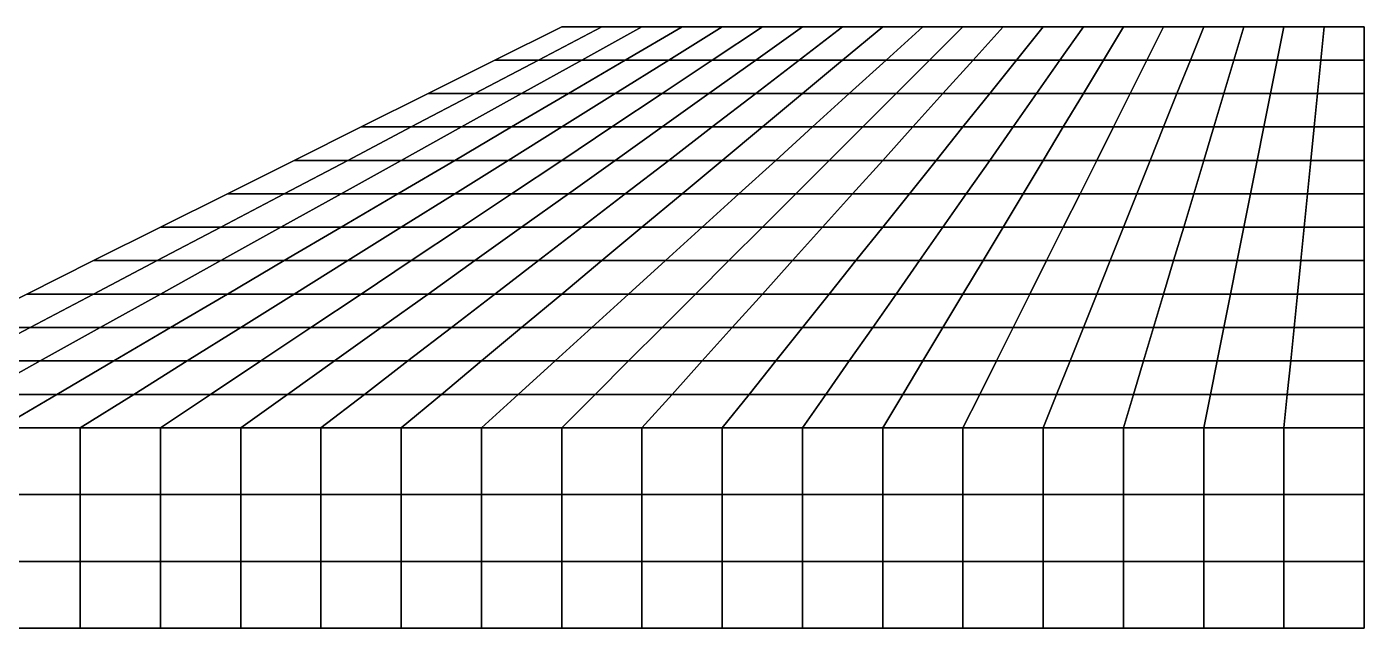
# Model space of a CAD drawing. Header units: metres. Extents: x 0 to 50, y 0 to 15.
# Drawn here: x 16.67 to 50, y 0 to 15 of the extents above; entities that cross this region are included whole.
import ezdxf

# ---------------------------------------------------------------- set-up
doc = ezdxf.new("R2010")
doc.units = ezdxf.units.M

msp = doc.modelspace()

# ---------------------------------------------------------------- linework, layer by layer
at = {"layer": '150', "color": 150}
for points in [[(30, 15), (28.333, 14.167), (29.417, 14.167), (31, 15)], [(31, 15), (29.417, 14.167), (30.5, 14.167), (32, 15)], [(32, 15), (30.5, 14.167), (31.583, 14.167), (33, 15)], [(33, 15), (31.583, 14.167), (32.667, 14.167), (34, 15)], [(34, 15), (32.667, 14.167), (33.75, 14.167), (35, 15)], [(35, 15), (33.75, 14.167), (34.833, 14.167), (36, 15)], [(36, 15), (34.833, 14.167), (35.917, 14.167), (37, 15)], [(37, 15), (35.917, 14.167), (37, 14.167), (38, 15)], [(38, 15), (37, 14.167), (38.083, 14.167), (39, 15)], [(39, 15), (38.083, 14.167), (39.167, 14.167), (40, 15)], [(40, 15), (39.167, 14.167), (40.25, 14.167), (41, 15)], [(41, 15), (40.25, 14.167), (41.333, 14.167), (42, 15)], [(42, 15), (41.333, 14.167), (42.417, 14.167), (43, 15)], [(43, 15), (42.417, 14.167), (43.5, 14.167), (44, 15)], [(44, 15), (43.5, 14.167), (44.583, 14.167), (45, 15)], [(45, 15), (44.583, 14.167), (45.667, 14.167), (46, 15)], [(46, 15), (45.667, 14.167), (46.75, 14.167), (47, 15)], [(47, 15), (46.75, 14.167), (47.833, 14.167), (48, 15)], [(48, 15), (47.833, 14.167), (48.917, 14.167), (49, 15)], [(49, 15), (48.917, 14.167), (50, 14.167), (50, 15)], [(28.333, 14.167), (26.667, 13.333), (27.833, 13.333), (29.417, 14.167)], [(29.417, 14.167), (27.833, 13.333), (29, 13.333), (30.5, 14.167)], [(30.5, 14.167), (29, 13.333), (30.167, 13.333), (31.583, 14.167)], [(31.583, 14.167), (30.167, 13.333), (31.333, 13.333), (32.667, 14.167)], [(32.667, 14.167), (31.333, 13.333), (32.5, 13.333), (33.75, 14.167)], [(33.75, 14.167), (32.5, 13.333), (33.667, 13.333), (34.833, 14.167)], [(34.833, 14.167), (33.667, 13.333), (34.833, 13.333), (35.917, 14.167)], [(35.917, 14.167), (34.833, 13.333), (36, 13.333), (37, 14.167)], [(37, 14.167), (36, 13.333), (37.167, 13.333), (38.083, 14.167)], [(38.083, 14.167), (37.167, 13.333), (38.333, 13.333), (39.167, 14.167)], [(39.167, 14.167), (38.333, 13.333), (39.5, 13.333), (40.25, 14.167)], [(40.25, 14.167), (39.5, 13.333), (40.667, 13.333), (41.333, 14.167)], [(41.333, 14.167), (40.667, 13.333), (41.833, 13.333), (42.417, 14.167)], [(42.417, 14.167), (41.833, 13.333), (43, 13.333), (43.5, 14.167)], [(43.5, 14.167), (43, 13.333), (44.167, 13.333), (44.583, 14.167)], [(44.583, 14.167), (44.167, 13.333), (45.333, 13.333), (45.667, 14.167)], [(45.667, 14.167), (45.333, 13.333), (46.5, 13.333), (46.75, 14.167)], [(46.75, 14.167), (46.5, 13.333), (47.667, 13.333), (47.833, 14.167)], [(47.833, 14.167), (47.667, 13.333), (48.833, 13.333), (48.917, 14.167)], [(48.917, 14.167), (48.833, 13.333), (50, 13.333), (50, 14.167)], [(26.667, 13.333), (25, 12.5), (26.25, 12.5), (27.833, 13.333)], [(27.833, 13.333), (26.25, 12.5), (27.5, 12.5), (29, 13.333)], [(29, 13.333), (27.5, 12.5), (28.75, 12.5), (30.167, 13.333)], [(30.167, 13.333), (28.75, 12.5), (30, 12.5), (31.333, 13.333)], [(31.333, 13.333), (30, 12.5), (31.25, 12.5), (32.5, 13.333)], [(32.5, 13.333), (31.25, 12.5), (32.5, 12.5), (33.667, 13.333)], [(33.667, 13.333), (32.5, 12.5), (33.75, 12.5), (34.833, 13.333)], [(34.833, 13.333), (33.75, 12.5), (35, 12.5), (36, 13.333)], [(36, 13.333), (35, 12.5), (36.25, 12.5), (37.167, 13.333)], [(37.167, 13.333), (36.25, 12.5), (37.5, 12.5), (38.333, 13.333)], [(38.333, 13.333), (37.5, 12.5), (38.75, 12.5), (39.5, 13.333)], [(39.5, 13.333), (38.75, 12.5), (40, 12.5), (40.667, 13.333)], [(40.667, 13.333), (40, 12.5), (41.25, 12.5), (41.833, 13.333)], [(41.833, 13.333), (41.25, 12.5), (42.5, 12.5), (43, 13.333)], [(43, 13.333), (42.5, 12.5), (43.75, 12.5), (44.167, 13.333)], [(44.167, 13.333), (43.75, 12.5), (45, 12.5), (45.333, 13.333)], [(45.333, 13.333), (45, 12.5), (46.25, 12.5), (46.5, 13.333)], [(46.5, 13.333), (46.25, 12.5), (47.5, 12.5), (47.667, 13.333)], [(47.667, 13.333), (47.5, 12.5), (48.75, 12.5), (48.833, 13.333)], [(48.833, 13.333), (48.75, 12.5), (50, 12.5), (50, 13.333)], [(25, 12.5), (23.333, 11.667), (24.667, 11.667), (26.25, 12.5)], [(26.25, 12.5), (24.667, 11.667), (26, 11.667), (27.5, 12.5)], [(27.5, 12.5), (26, 11.667), (27.333, 11.667), (28.75, 12.5)], [(28.75, 12.5), (27.333, 11.667), (28.667, 11.667), (30, 12.5)], [(30, 12.5), (28.667, 11.667), (30, 11.667), (31.25, 12.5)], [(31.25, 12.5), (30, 11.667), (31.333, 11.667), (32.5, 12.5)], [(32.5, 12.5), (31.333, 11.667), (32.667, 11.667), (33.75, 12.5)], [(33.75, 12.5), (32.667, 11.667), (34, 11.667), (35, 12.5)], [(35, 12.5), (34, 11.667), (35.333, 11.667), (36.25, 12.5)], [(36.25, 12.5), (35.333, 11.667), (36.667, 11.667), (37.5, 12.5)], [(37.5, 12.5), (36.667, 11.667), (38, 11.667), (38.75, 12.5)], [(38.75, 12.5), (38, 11.667), (39.333, 11.667), (40, 12.5)], [(40, 12.5), (39.333, 11.667), (40.667, 11.667), (41.25, 12.5)], [(41.25, 12.5), (40.667, 11.667), (42, 11.667), (42.5, 12.5)], [(42.5, 12.5), (42, 11.667), (43.333, 11.667), (43.75, 12.5)], [(43.75, 12.5), (43.333, 11.667), (44.667, 11.667), (45, 12.5)], [(45, 12.5), (44.667, 11.667), (46, 11.667), (46.25, 12.5)], [(46.25, 12.5), (46, 11.667), (47.333, 11.667), (47.5, 12.5)], [(47.5, 12.5), (47.333, 11.667), (48.667, 11.667), (48.75, 12.5)], [(48.75, 12.5), (48.667, 11.667), (50, 11.667), (50, 12.5)], [(23.333, 11.667), (21.667, 10.833), (23.083, 10.833), (24.667, 11.667)], [(24.667, 11.667), (23.083, 10.833), (24.5, 10.833), (26, 11.667)], [(26, 11.667), (24.5, 10.833), (25.917, 10.833), (27.333, 11.667)], [(27.333, 11.667), (25.917, 10.833), (27.333, 10.833), (28.667, 11.667)], [(28.667, 11.667), (27.333, 10.833), (28.75, 10.833), (30, 11.667)], [(30, 11.667), (28.75, 10.833), (30.167, 10.833), (31.333, 11.667)], [(31.333, 11.667), (30.167, 10.833), (31.583, 10.833), (32.667, 11.667)], [(32.667, 11.667), (31.583, 10.833), (33, 10.833), (34, 11.667)], [(34, 11.667), (33, 10.833), (34.417, 10.833), (35.333, 11.667)], [(35.333, 11.667), (34.417, 10.833), (35.833, 10.833), (36.667, 11.667)], [(36.667, 11.667), (35.833, 10.833), (37.25, 10.833), (38, 11.667)], [(38, 11.667), (37.25, 10.833), (38.667, 10.833), (39.333, 11.667)], [(39.333, 11.667), (38.667, 10.833), (40.083, 10.833), (40.667, 11.667)], [(40.667, 11.667), (40.083, 10.833), (41.5, 10.833), (42, 11.667)], [(42, 11.667), (41.5, 10.833), (42.917, 10.833), (43.333, 11.667)], [(43.333, 11.667), (42.917, 10.833), (44.333, 10.833), (44.667, 11.667)], [(44.667, 11.667), (44.333, 10.833), (45.75, 10.833), (46, 11.667)], [(46, 11.667), (45.75, 10.833), (47.167, 10.833), (47.333, 11.667)], [(47.333, 11.667), (47.167, 10.833), (48.583, 10.833), (48.667, 11.667)], [(48.667, 11.667), (48.583, 10.833), (50, 10.833), (50, 11.667)], [(21.667, 10.833), (20, 10), (21.5, 10), (23.083, 10.833)], [(23.083, 10.833), (21.5, 10), (23, 10), (24.5, 10.833)], [(24.5, 10.833), (23, 10), (24.5, 10), (25.917, 10.833)], [(25.917, 10.833), (24.5, 10), (26, 10), (27.333, 10.833)], [(27.333, 10.833), (26, 10), (27.5, 10), (28.75, 10.833)], [(28.75, 10.833), (27.5, 10), (29, 10), (30.167, 10.833)], [(30.167, 10.833), (29, 10), (30.5, 10), (31.583, 10.833)], [(31.583, 10.833), (30.5, 10), (32, 10), (33, 10.833)], [(33, 10.833), (32, 10), (33.5, 10), (34.417, 10.833)], [(34.417, 10.833), (33.5, 10), (35, 10), (35.833, 10.833)], [(35.833, 10.833), (35, 10), (36.5, 10), (37.25, 10.833)], [(37.25, 10.833), (36.5, 10), (38, 10), (38.667, 10.833)], [(38.667, 10.833), (38, 10), (39.5, 10), (40.083, 10.833)], [(40.083, 10.833), (39.5, 10), (41, 10), (41.5, 10.833)], [(41.5, 10.833), (41, 10), (42.5, 10), (42.917, 10.833)], [(42.917, 10.833), (42.5, 10), (44, 10), (44.333, 10.833)], [(44.333, 10.833), (44, 10), (45.5, 10), (45.75, 10.833)], [(45.75, 10.833), (45.5, 10), (47, 10), (47.167, 10.833)], [(47.167, 10.833), (47, 10), (48.5, 10), (48.583, 10.833)], [(48.583, 10.833), (48.5, 10), (50, 10), (50, 10.833)], [(20, 10), (18.333, 9.1667), (19.917, 9.1667), (21.5, 10)], [(21.5, 10), (19.917, 9.1667), (21.5, 9.1667), (23, 10)], [(23, 10), (21.5, 9.1667), (23.083, 9.1667), (24.5, 10)], [(24.5, 10), (23.083, 9.1667), (24.667, 9.1667), (26, 10)], [(26, 10), (24.667, 9.1667), (26.25, 9.1667), (27.5, 10)], [(27.5, 10), (26.25, 9.1667), (27.833, 9.1667), (29, 10)], [(29, 10), (27.833, 9.1667), (29.417, 9.1667), (30.5, 10)], [(30.5, 10), (29.417, 9.1667), (31, 9.1667), (32, 10)], [(32, 10), (31, 9.1667), (32.583, 9.1667), (33.5, 10)], [(33.5, 10), (32.583, 9.1667), (34.167, 9.1667), (35, 10)], [(35, 10), (34.167, 9.1667), (35.75, 9.1667), (36.5, 10)], [(36.5, 10), (35.75, 9.1667), (37.333, 9.1667), (38, 10)], [(38, 10), (37.333, 9.1667), (38.917, 9.1667), (39.5, 10)], [(39.5, 10), (38.917, 9.1667), (40.5, 9.1667), (41, 10)], [(41, 10), (40.5, 9.1667), (42.083, 9.1667), (42.5, 10)], [(42.5, 10), (42.083, 9.1667), (43.667, 9.1667), (44, 10)], [(44, 10), (43.667, 9.1667), (45.25, 9.1667), (45.5, 10)], [(45.5, 10), (45.25, 9.1667), (46.833, 9.1667), (47, 10)], [(47, 10), (46.833, 9.1667), (48.417, 9.1667), (48.5, 10)], [(48.5, 10), (48.417, 9.1667), (50, 9.1667), (50, 10)], [(18.333, 9.1667), (16.667, 8.3333), (18.333, 8.3333), (19.917, 9.1667)], [(19.917, 9.1667), (18.333, 8.3333), (20, 8.3333), (21.5, 9.1667)], [(21.5, 9.1667), (20, 8.3333), (21.667, 8.3333), (23.083, 9.1667)], [(23.083, 9.1667), (21.667, 8.3333), (23.333, 8.3333), (24.667, 9.1667)], [(24.667, 9.1667), (23.333, 8.3333), (25, 8.3333), (26.25, 9.1667)], [(26.25, 9.1667), (25, 8.3333), (26.667, 8.3333), (27.833, 9.1667)], [(27.833, 9.1667), (26.667, 8.3333), (28.333, 8.3333), (29.417, 9.1667)], [(29.417, 9.1667), (28.333, 8.3333), (30, 8.3333), (31, 9.1667)], [(31, 9.1667), (30, 8.3333), (31.667, 8.3333), (32.583, 9.1667)], [(32.583, 9.1667), (31.667, 8.3333), (33.333, 8.3333), (34.167, 9.1667)], [(34.167, 9.1667), (33.333, 8.3333), (35, 8.3333), (35.75, 9.1667)], [(35.75, 9.1667), (35, 8.3333), (36.667, 8.3333), (37.333, 9.1667)], [(37.333, 9.1667), (36.667, 8.3333), (38.333, 8.3333), (38.917, 9.1667)], [(38.917, 9.1667), (38.333, 8.3333), (40, 8.3333), (40.5, 9.1667)], [(40.5, 9.1667), (40, 8.3333), (41.667, 8.3333), (42.083, 9.1667)], [(42.083, 9.1667), (41.667, 8.3333), (43.333, 8.3333), (43.667, 9.1667)], [(43.667, 9.1667), (43.333, 8.3333), (45, 8.3333), (45.25, 9.1667)], [(45.25, 9.1667), (45, 8.3333), (46.667, 8.3333), (46.833, 9.1667)], [(46.833, 9.1667), (46.667, 8.3333), (48.333, 8.3333), (48.417, 9.1667)], [(48.417, 9.1667), (48.333, 8.3333), (50, 8.3333), (50, 9.1667)], [(16.667, 8.3333), (15, 7.5), (16.75, 7.5), (18.333, 8.3333)], [(18.333, 8.3333), (16.75, 7.5), (18.5, 7.5), (20, 8.3333)], [(20, 8.3333), (18.5, 7.5), (20.25, 7.5), (21.667, 8.3333)], [(21.667, 8.3333), (20.25, 7.5), (22, 7.5), (23.333, 8.3333)], [(23.333, 8.3333), (22, 7.5), (23.75, 7.5), (25, 8.3333)], [(25, 8.3333), (23.75, 7.5), (25.5, 7.5), (26.667, 8.3333)], [(26.667, 8.3333), (25.5, 7.5), (27.25, 7.5), (28.333, 8.3333)], [(28.333, 8.3333), (27.25, 7.5), (29, 7.5), (30, 8.3333)], [(30, 8.3333), (29, 7.5), (30.75, 7.5), (31.667, 8.3333)], [(31.667, 8.3333), (30.75, 7.5), (32.5, 7.5), (33.333, 8.3333)], [(33.333, 8.3333), (32.5, 7.5), (34.25, 7.5), (35, 8.3333)], [(35, 8.3333), (34.25, 7.5), (36, 7.5), (36.667, 8.3333)], [(36.667, 8.3333), (36, 7.5), (37.75, 7.5), (38.333, 8.3333)], [(38.333, 8.3333), (37.75, 7.5), (39.5, 7.5), (40, 8.3333)], [(40, 8.3333), (39.5, 7.5), (41.25, 7.5), (41.667, 8.3333)], [(41.667, 8.3333), (41.25, 7.5), (43, 7.5), (43.333, 8.3333)], [(43.333, 8.3333), (43, 7.5), (44.75, 7.5), (45, 8.3333)], [(45, 8.3333), (44.75, 7.5), (46.5, 7.5), (46.667, 8.3333)], [(46.667, 8.3333), (46.5, 7.5), (48.25, 7.5), (48.333, 8.3333)], [(48.333, 8.3333), (48.25, 7.5), (50, 7.5), (50, 8.3333)], [(15, 7.5), (13.333, 6.6667), (15.167, 6.6667), (16.75, 7.5)], [(16.75, 7.5), (15.167, 6.6667), (17, 6.6667), (18.5, 7.5)], [(18.5, 7.5), (17, 6.6667), (18.833, 6.6667), (20.25, 7.5)], [(20.25, 7.5), (18.833, 6.6667), (20.667, 6.6667), (22, 7.5)], [(22, 7.5), (20.667, 6.6667), (22.5, 6.6667), (23.75, 7.5)], [(23.75, 7.5), (22.5, 6.6667), (24.333, 6.6667), (25.5, 7.5)], [(25.5, 7.5), (24.333, 6.6667), (26.167, 6.6667), (27.25, 7.5)], [(27.25, 7.5), (26.167, 6.6667), (28, 6.6667), (29, 7.5)], [(29, 7.5), (28, 6.6667), (29.833, 6.6667), (30.75, 7.5)], [(30.75, 7.5), (29.833, 6.6667), (31.667, 6.6667), (32.5, 7.5)], [(32.5, 7.5), (31.667, 6.6667), (33.5, 6.6667), (34.25, 7.5)], [(34.25, 7.5), (33.5, 6.6667), (35.333, 6.6667), (36, 7.5)], [(36, 7.5), (35.333, 6.6667), (37.167, 6.6667), (37.75, 7.5)], [(37.75, 7.5), (37.167, 6.6667), (39, 6.6667), (39.5, 7.5)], [(39.5, 7.5), (39, 6.6667), (40.833, 6.6667), (41.25, 7.5)], [(41.25, 7.5), (40.833, 6.6667), (42.667, 6.6667), (43, 7.5)], [(43, 7.5), (42.667, 6.6667), (44.5, 6.6667), (44.75, 7.5)], [(44.75, 7.5), (44.5, 6.6667), (46.333, 6.6667), (46.5, 7.5)], [(46.5, 7.5), (46.333, 6.6667), (48.167, 6.6667), (48.25, 7.5)], [(48.25, 7.5), (48.167, 6.6667), (50, 6.6667), (50, 7.5)], [(15.167, 6.6667), (13.583, 5.8333), (15.5, 5.8333), (17, 6.6667)], [(17, 6.6667), (15.5, 5.8333), (17.417, 5.8333), (18.833, 6.6667)], [(18.833, 6.6667), (17.417, 5.8333), (19.333, 5.8333), (20.667, 6.6667)], [(20.667, 6.6667), (19.333, 5.8333), (21.25, 5.8333), (22.5, 6.6667)], [(22.5, 6.6667), (21.25, 5.8333), (23.167, 5.8333), (24.333, 6.6667)], [(24.333, 6.6667), (23.167, 5.8333), (25.083, 5.8333), (26.167, 6.6667)], [(26.167, 6.6667), (25.083, 5.8333), (27, 5.8333), (28, 6.6667)], [(28, 6.6667), (27, 5.8333), (28.917, 5.8333), (29.833, 6.6667)], [(29.833, 6.6667), (28.917, 5.8333), (30.833, 5.8333), (31.667, 6.6667)], [(31.667, 6.6667), (30.833, 5.8333), (32.75, 5.8333), (33.5, 6.6667)], [(33.5, 6.6667), (32.75, 5.8333), (34.667, 5.8333), (35.333, 6.6667)], [(35.333, 6.6667), (34.667, 5.8333), (36.583, 5.8333), (37.167, 6.6667)], [(37.167, 6.6667), (36.583, 5.8333), (38.5, 5.8333), (39, 6.6667)], [(39, 6.6667), (38.5, 5.8333), (40.417, 5.8333), (40.833, 6.6667)], [(40.833, 6.6667), (40.417, 5.8333), (42.333, 5.8333), (42.667, 6.6667)], [(42.667, 6.6667), (42.333, 5.8333), (44.25, 5.8333), (44.5, 6.6667)], [(44.5, 6.6667), (44.25, 5.8333), (46.167, 5.8333), (46.333, 6.6667)], [(46.333, 6.6667), (46.167, 5.8333), (48.083, 5.8333), (48.167, 6.6667)], [(48.167, 6.6667), (48.083, 5.8333), (50, 5.8333), (50, 6.6667)], [(15.5, 5.8333), (14, 5), (16, 5), (17.417, 5.8333)], [(17.417, 5.8333), (16, 5), (18, 5), (19.333, 5.8333)], [(19.333, 5.8333), (18, 5), (20, 5), (21.25, 5.8333)], [(21.25, 5.8333), (20, 5), (22, 5), (23.167, 5.8333)], [(23.167, 5.8333), (22, 5), (24, 5), (25.083, 5.8333)], [(25.083, 5.8333), (24, 5), (26, 5), (27, 5.8333)], [(27, 5.8333), (26, 5), (28, 5), (28.917, 5.8333)], [(28.917, 5.8333), (28, 5), (30, 5), (30.833, 5.8333)], [(30.833, 5.8333), (30, 5), (32, 5), (32.75, 5.8333)], [(32.75, 5.8333), (32, 5), (34, 5), (34.667, 5.8333)], [(34.667, 5.8333), (34, 5), (36, 5), (36.583, 5.8333)], [(36.583, 5.8333), (36, 5), (38, 5), (38.5, 5.8333)], [(38.5, 5.8333), (38, 5), (40, 5), (40.417, 5.8333)], [(40.417, 5.8333), (40, 5), (42, 5), (42.333, 5.8333)], [(42.333, 5.8333), (42, 5), (44, 5), (44.25, 5.8333)], [(44.25, 5.8333), (44, 5), (46, 5), (46.167, 5.8333)], [(46.167, 5.8333), (46, 5), (48, 5), (48.083, 5.8333)], [(48.083, 5.8333), (48, 5), (50, 5), (50, 5.8333)], [(16, 5), (16, 3.3333), (18, 3.3333), (18, 5)], [(18, 5), (18, 3.3333), (20, 3.3333), (20, 5)], [(20, 5), (20, 3.3333), (22, 3.3333), (22, 5)], [(22, 5), (22, 3.3333), (24, 3.3333), (24, 5)], [(24, 5), (24, 3.3333), (26, 3.3333), (26, 5)], [(26, 5), (26, 3.3333), (28, 3.3333), (28, 5)], [(28, 5), (28, 3.3333), (30, 3.3333), (30, 5)], [(30, 5), (30, 3.3333), (32, 3.3333), (32, 5)], [(32, 5), (32, 3.3333), (34, 3.3333), (34, 5)], [(34, 5), (34, 3.3333), (36, 3.3333), (36, 5)], [(36, 5), (36, 3.3333), (38, 3.3333), (38, 5)], [(38, 5), (38, 3.3333), (40, 3.3333), (40, 5)], [(40, 5), (40, 3.3333), (42, 3.3333), (42, 5)], [(42, 5), (42, 3.3333), (44, 3.3333), (44, 5)], [(44, 5), (44, 3.3333), (46, 3.3333), (46, 5)], [(46, 5), (46, 3.3333), (48, 3.3333), (48, 5)], [(48, 5), (48, 3.3333), (50, 3.3333), (50, 5)], [(16, 3.3333), (16, 1.6667), (18, 1.6667), (18, 3.3333)], [(18, 3.3333), (18, 1.6667), (20, 1.6667), (20, 3.3333)], [(20, 3.3333), (20, 1.6667), (22, 1.6667), (22, 3.3333)], [(22, 3.3333), (22, 1.6667), (24, 1.6667), (24, 3.3333)], [(24, 3.3333), (24, 1.6667), (26, 1.6667), (26, 3.3333)], [(26, 3.3333), (26, 1.6667), (28, 1.6667), (28, 3.3333)], [(28, 3.3333), (28, 1.6667), (30, 1.6667), (30, 3.3333)], [(30, 3.3333), (30, 1.6667), (32, 1.6667), (32, 3.3333)], [(32, 3.3333), (32, 1.6667), (34, 1.6667), (34, 3.3333)], [(34, 3.3333), (34, 1.6667), (36, 1.6667), (36, 3.3333)], [(36, 3.3333), (36, 1.6667), (38, 1.6667), (38, 3.3333)], [(38, 3.3333), (38, 1.6667), (40, 1.6667), (40, 3.3333)], [(40, 3.3333), (40, 1.6667), (42, 1.6667), (42, 3.3333)], [(42, 3.3333), (42, 1.6667), (44, 1.6667), (44, 3.3333)], [(44, 3.3333), (44, 1.6667), (46, 1.6667), (46, 3.3333)], [(46, 3.3333), (46, 1.6667), (48, 1.6667), (48, 3.3333)], [(48, 3.3333), (48, 1.6667), (50, 1.6667), (50, 3.3333)], [(16, 1.6667), (16, 0), (18, 0), (18, 1.6667)], [(18, 1.6667), (18, 0), (20, 0), (20, 1.6667)], [(20, 1.6667), (20, 0), (22, 0), (22, 1.6667)], [(22, 1.6667), (22, 0), (24, 0), (24, 1.6667)], [(24, 1.6667), (24, 0), (26, 0), (26, 1.6667)], [(26, 1.6667), (26, 0), (28, 0), (28, 1.6667)], [(28, 1.6667), (28, 0), (30, 0), (30, 1.6667)], [(30, 1.6667), (30, 0), (32, 0), (32, 1.6667)], [(32, 1.6667), (32, 0), (34, 0), (34, 1.6667)], [(34, 1.6667), (34, 0), (36, 0), (36, 1.6667)], [(36, 1.6667), (36, 0), (38, 0), (38, 1.6667)], [(38, 1.6667), (38, 0), (40, 0), (40, 1.6667)], [(40, 1.6667), (40, 0), (42, 0), (42, 1.6667)], [(42, 1.6667), (42, 0), (44, 0), (44, 1.6667)], [(44, 1.6667), (44, 0), (46, 0), (46, 1.6667)], [(46, 1.6667), (46, 0), (48, 0), (48, 1.6667)], [(48, 1.6667), (48, 0), (50, 0), (50, 1.6667)]]:
    msp.add_3dface(points, dxfattribs=at)
at = {"layer": '152', "color": 152}
for points in [[(50, 14.167), (50, 14.167, 1), (50, 15, 1), (50, 15)], [(50, 13.333), (50, 13.333, 1), (50, 14.167, 1), (50, 14.167)], [(50, 12.5), (50, 12.5, 1), (50, 13.333, 1), (50, 13.333)], [(50, 11.667), (50, 11.667, 1), (50, 12.5, 1), (50, 12.5)], [(50, 10.833), (50, 10.833, 1), (50, 11.667, 1), (50, 11.667)], [(50, 10), (50, 10, 1), (50, 10.833, 1), (50, 10.833)], [(50, 9.1667), (50, 9.1667, 1), (50, 10, 1), (50, 10)], [(50, 8.3333), (50, 8.3333, 1), (50, 9.1667, 1), (50, 9.1667)], [(50, 7.5), (50, 7.5, 1), (50, 8.3333, 1), (50, 8.3333)], [(50, 6.6667), (50, 6.6667, 1), (50, 7.5, 1), (50, 7.5)], [(50, 5.8333), (50, 5.8333, 1), (50, 6.6667, 1), (50, 6.6667)], [(50, 5), (50, 5, 1), (50, 5.8333, 1), (50, 5.8333)], [(50, 3.3333), (50, 3.3333, 1), (50, 5, 1), (50, 5)], [(50, 1.6667), (50, 1.6667, 1), (50, 3.3333, 1), (50, 3.3333)], [(50, 0), (50, 0, 1), (50, 1.6667, 1), (50, 1.6667)]]:
    msp.add_3dface(points, dxfattribs=at)
at = {"layer": '153', "color": 153}
for points in [[(16, 0), (16, 0, 1), (18, 0, 1), (18, 0)], [(18, 0), (18, 0, 1), (20, 0, 1), (20, 0)], [(20, 0), (20, 0, 1), (22, 0, 1), (22, 0)], [(22, 0), (22, 0, 1), (24, 0, 1), (24, 0)], [(24, 0), (24, 0, 1), (26, 0, 1), (26, 0)], [(26, 0), (26, 0, 1), (28, 0, 1), (28, 0)], [(28, 0), (28, 0, 1), (30, 0, 1), (30, 0)], [(30, 0), (30, 0, 1), (32, 0, 1), (32, 0)], [(32, 0), (32, 0, 1), (34, 0, 1), (34, 0)], [(34, 0), (34, 0, 1), (36, 0, 1), (36, 0)], [(36, 0), (36, 0, 1), (38, 0, 1), (38, 0)], [(38, 0), (38, 0, 1), (40, 0, 1), (40, 0)], [(40, 0), (40, 0, 1), (42, 0, 1), (42, 0)], [(42, 0), (42, 0, 1), (44, 0, 1), (44, 0)], [(44, 0), (44, 0, 1), (46, 0, 1), (46, 0)], [(46, 0), (46, 0, 1), (48, 0, 1), (48, 0)], [(48, 0), (48, 0, 1), (50, 0, 1), (50, 0)]]:
    msp.add_3dface(points, dxfattribs=at)
at = {"layer": '154', "color": 154}
for points in [[(30, 15), (31, 15), (31, 15, 1), (30, 15, 1)], [(31, 15), (32, 15), (32, 15, 1), (31, 15, 1)], [(32, 15), (33, 15), (33, 15, 1), (32, 15, 1)], [(33, 15), (34, 15), (34, 15, 1), (33, 15, 1)], [(34, 15), (35, 15), (35, 15, 1), (34, 15, 1)], [(35, 15), (36, 15), (36, 15, 1), (35, 15, 1)], [(36, 15), (37, 15), (37, 15, 1), (36, 15, 1)], [(37, 15), (38, 15), (38, 15, 1), (37, 15, 1)], [(38, 15), (39, 15), (39, 15, 1), (38, 15, 1)], [(39, 15), (40, 15), (40, 15, 1), (39, 15, 1)], [(40, 15), (41, 15), (41, 15, 1), (40, 15, 1)], [(41, 15), (42, 15), (42, 15, 1), (41, 15, 1)], [(42, 15), (43, 15), (43, 15, 1), (42, 15, 1)], [(43, 15), (44, 15), (44, 15, 1), (43, 15, 1)], [(44, 15), (45, 15), (45, 15, 1), (44, 15, 1)], [(45, 15), (46, 15), (46, 15, 1), (45, 15, 1)], [(46, 15), (47, 15), (47, 15, 1), (46, 15, 1)], [(47, 15), (48, 15), (48, 15, 1), (47, 15, 1)], [(48, 15), (49, 15), (49, 15, 1), (48, 15, 1)], [(49, 15), (50, 15), (50, 15, 1), (49, 15, 1)]]:
    msp.add_3dface(points, dxfattribs=at)
at = {"layer": '2', "color": 2}
for points in [[(30, 15), (30, 15, 1), (28.333, 14.167, 1), (28.333, 14.167)], [(30, 15, 1), (31, 15, 1), (29.417, 14.167, 1), (28.333, 14.167, 1)], [(31, 15, 1), (32, 15, 1), (30.5, 14.167, 1), (29.417, 14.167, 1)], [(32, 15, 1), (33, 15, 1), (31.583, 14.167, 1), (30.5, 14.167, 1)], [(33, 15, 1), (34, 15, 1), (32.667, 14.167, 1), (31.583, 14.167, 1)], [(34, 15, 1), (35, 15, 1), (33.75, 14.167, 1), (32.667, 14.167, 1)], [(35, 15, 1), (36, 15, 1), (34.833, 14.167, 1), (33.75, 14.167, 1)], [(36, 15, 1), (37, 15, 1), (35.917, 14.167, 1), (34.833, 14.167, 1)], [(37, 15, 1), (38, 15, 1), (37, 14.167, 1), (35.917, 14.167, 1)], [(38, 15, 1), (39, 15, 1), (38.083, 14.167, 1), (37, 14.167, 1)], [(39, 15, 1), (40, 15, 1), (39.167, 14.167, 1), (38.083, 14.167, 1)], [(40, 15, 1), (41, 15, 1), (40.25, 14.167, 1), (39.167, 14.167, 1)], [(41, 15, 1), (42, 15, 1), (41.333, 14.167, 1), (40.25, 14.167, 1)], [(42, 15, 1), (43, 15, 1), (42.417, 14.167, 1), (41.333, 14.167, 1)], [(43, 15, 1), (44, 15, 1), (43.5, 14.167, 1), (42.417, 14.167, 1)], [(44, 15, 1), (45, 15, 1), (44.583, 14.167, 1), (43.5, 14.167, 1)], [(45, 15, 1), (46, 15, 1), (45.667, 14.167, 1), (44.583, 14.167, 1)], [(46, 15, 1), (47, 15, 1), (46.75, 14.167, 1), (45.667, 14.167, 1)], [(47, 15, 1), (48, 15, 1), (47.833, 14.167, 1), (46.75, 14.167, 1)], [(48, 15, 1), (49, 15, 1), (48.917, 14.167, 1), (47.833, 14.167, 1)], [(49, 15, 1), (50, 15, 1), (50, 14.167, 1), (48.917, 14.167, 1)], [(28.333, 14.167), (28.333, 14.167, 1), (26.667, 13.333, 1), (26.667, 13.333)], [(28.333, 14.167, 1), (29.417, 14.167, 1), (27.833, 13.333, 1), (26.667, 13.333, 1)], [(29.417, 14.167, 1), (30.5, 14.167, 1), (29, 13.333, 1), (27.833, 13.333, 1)], [(30.5, 14.167, 1), (31.583, 14.167, 1), (30.167, 13.333, 1), (29, 13.333, 1)], [(31.583, 14.167, 1), (32.667, 14.167, 1), (31.333, 13.333, 1), (30.167, 13.333, 1)], [(32.667, 14.167, 1), (33.75, 14.167, 1), (32.5, 13.333, 1), (31.333, 13.333, 1)], [(33.75, 14.167, 1), (34.833, 14.167, 1), (33.667, 13.333, 1), (32.5, 13.333, 1)], [(34.833, 14.167, 1), (35.917, 14.167, 1), (34.833, 13.333, 1), (33.667, 13.333, 1)], [(35.917, 14.167, 1), (37, 14.167, 1), (36, 13.333, 1), (34.833, 13.333, 1)], [(37, 14.167, 1), (38.083, 14.167, 1), (37.167, 13.333, 1), (36, 13.333, 1)], [(38.083, 14.167, 1), (39.167, 14.167, 1), (38.333, 13.333, 1), (37.167, 13.333, 1)], [(39.167, 14.167, 1), (40.25, 14.167, 1), (39.5, 13.333, 1), (38.333, 13.333, 1)], [(40.25, 14.167, 1), (41.333, 14.167, 1), (40.667, 13.333, 1), (39.5, 13.333, 1)], [(41.333, 14.167, 1), (42.417, 14.167, 1), (41.833, 13.333, 1), (40.667, 13.333, 1)], [(42.417, 14.167, 1), (43.5, 14.167, 1), (43, 13.333, 1), (41.833, 13.333, 1)], [(43.5, 14.167, 1), (44.583, 14.167, 1), (44.167, 13.333, 1), (43, 13.333, 1)], [(44.583, 14.167, 1), (45.667, 14.167, 1), (45.333, 13.333, 1), (44.167, 13.333, 1)], [(45.667, 14.167, 1), (46.75, 14.167, 1), (46.5, 13.333, 1), (45.333, 13.333, 1)], [(46.75, 14.167, 1), (47.833, 14.167, 1), (47.667, 13.333, 1), (46.5, 13.333, 1)], [(47.833, 14.167, 1), (48.917, 14.167, 1), (48.833, 13.333, 1), (47.667, 13.333, 1)], [(48.917, 14.167, 1), (50, 14.167, 1), (50, 13.333, 1), (48.833, 13.333, 1)], [(26.667, 13.333), (26.667, 13.333, 1), (25, 12.5, 1), (25, 12.5)], [(26.667, 13.333, 1), (27.833, 13.333, 1), (26.25, 12.5, 1), (25, 12.5, 1)], [(27.833, 13.333, 1), (29, 13.333, 1), (27.5, 12.5, 1), (26.25, 12.5, 1)], [(29, 13.333, 1), (30.167, 13.333, 1), (28.75, 12.5, 1), (27.5, 12.5, 1)], [(30.167, 13.333, 1), (31.333, 13.333, 1), (30, 12.5, 1), (28.75, 12.5, 1)], [(31.333, 13.333, 1), (32.5, 13.333, 1), (31.25, 12.5, 1), (30, 12.5, 1)], [(32.5, 13.333, 1), (33.667, 13.333, 1), (32.5, 12.5, 1), (31.25, 12.5, 1)], [(33.667, 13.333, 1), (34.833, 13.333, 1), (33.75, 12.5, 1), (32.5, 12.5, 1)], [(34.833, 13.333, 1), (36, 13.333, 1), (35, 12.5, 1), (33.75, 12.5, 1)], [(36, 13.333, 1), (37.167, 13.333, 1), (36.25, 12.5, 1), (35, 12.5, 1)], [(37.167, 13.333, 1), (38.333, 13.333, 1), (37.5, 12.5, 1), (36.25, 12.5, 1)], [(38.333, 13.333, 1), (39.5, 13.333, 1), (38.75, 12.5, 1), (37.5, 12.5, 1)], [(39.5, 13.333, 1), (40.667, 13.333, 1), (40, 12.5, 1), (38.75, 12.5, 1)], [(40.667, 13.333, 1), (41.833, 13.333, 1), (41.25, 12.5, 1), (40, 12.5, 1)], [(41.833, 13.333, 1), (43, 13.333, 1), (42.5, 12.5, 1), (41.25, 12.5, 1)], [(43, 13.333, 1), (44.167, 13.333, 1), (43.75, 12.5, 1), (42.5, 12.5, 1)], [(44.167, 13.333, 1), (45.333, 13.333, 1), (45, 12.5, 1), (43.75, 12.5, 1)], [(45.333, 13.333, 1), (46.5, 13.333, 1), (46.25, 12.5, 1), (45, 12.5, 1)], [(46.5, 13.333, 1), (47.667, 13.333, 1), (47.5, 12.5, 1), (46.25, 12.5, 1)], [(47.667, 13.333, 1), (48.833, 13.333, 1), (48.75, 12.5, 1), (47.5, 12.5, 1)], [(48.833, 13.333, 1), (50, 13.333, 1), (50, 12.5, 1), (48.75, 12.5, 1)], [(25, 12.5), (25, 12.5, 1), (23.333, 11.667, 1), (23.333, 11.667)], [(25, 12.5, 1), (26.25, 12.5, 1), (24.667, 11.667, 1), (23.333, 11.667, 1)], [(26.25, 12.5, 1), (27.5, 12.5, 1), (26, 11.667, 1), (24.667, 11.667, 1)], [(27.5, 12.5, 1), (28.75, 12.5, 1), (27.333, 11.667, 1), (26, 11.667, 1)], [(28.75, 12.5, 1), (30, 12.5, 1), (28.667, 11.667, 1), (27.333, 11.667, 1)], [(30, 12.5, 1), (31.25, 12.5, 1), (30, 11.667, 1), (28.667, 11.667, 1)], [(31.25, 12.5, 1), (32.5, 12.5, 1), (31.333, 11.667, 1), (30, 11.667, 1)], [(32.5, 12.5, 1), (33.75, 12.5, 1), (32.667, 11.667, 1), (31.333, 11.667, 1)], [(33.75, 12.5, 1), (35, 12.5, 1), (34, 11.667, 1), (32.667, 11.667, 1)], [(35, 12.5, 1), (36.25, 12.5, 1), (35.333, 11.667, 1), (34, 11.667, 1)], [(36.25, 12.5, 1), (37.5, 12.5, 1), (36.667, 11.667, 1), (35.333, 11.667, 1)], [(37.5, 12.5, 1), (38.75, 12.5, 1), (38, 11.667, 1), (36.667, 11.667, 1)], [(38.75, 12.5, 1), (40, 12.5, 1), (39.333, 11.667, 1), (38, 11.667, 1)], [(40, 12.5, 1), (41.25, 12.5, 1), (40.667, 11.667, 1), (39.333, 11.667, 1)], [(41.25, 12.5, 1), (42.5, 12.5, 1), (42, 11.667, 1), (40.667, 11.667, 1)], [(42.5, 12.5, 1), (43.75, 12.5, 1), (43.333, 11.667, 1), (42, 11.667, 1)], [(43.75, 12.5, 1), (45, 12.5, 1), (44.667, 11.667, 1), (43.333, 11.667, 1)], [(45, 12.5, 1), (46.25, 12.5, 1), (46, 11.667, 1), (44.667, 11.667, 1)], [(46.25, 12.5, 1), (47.5, 12.5, 1), (47.333, 11.667, 1), (46, 11.667, 1)], [(47.5, 12.5, 1), (48.75, 12.5, 1), (48.667, 11.667, 1), (47.333, 11.667, 1)], [(48.75, 12.5, 1), (50, 12.5, 1), (50, 11.667, 1), (48.667, 11.667, 1)], [(23.333, 11.667), (23.333, 11.667, 1), (21.667, 10.833, 1), (21.667, 10.833)], [(23.333, 11.667, 1), (24.667, 11.667, 1), (23.083, 10.833, 1), (21.667, 10.833, 1)], [(24.667, 11.667, 1), (26, 11.667, 1), (24.5, 10.833, 1), (23.083, 10.833, 1)], [(26, 11.667, 1), (27.333, 11.667, 1), (25.917, 10.833, 1), (24.5, 10.833, 1)], [(27.333, 11.667, 1), (28.667, 11.667, 1), (27.333, 10.833, 1), (25.917, 10.833, 1)], [(28.667, 11.667, 1), (30, 11.667, 1), (28.75, 10.833, 1), (27.333, 10.833, 1)], [(30, 11.667, 1), (31.333, 11.667, 1), (30.167, 10.833, 1), (28.75, 10.833, 1)], [(31.333, 11.667, 1), (32.667, 11.667, 1), (31.583, 10.833, 1), (30.167, 10.833, 1)], [(32.667, 11.667, 1), (34, 11.667, 1), (33, 10.833, 1), (31.583, 10.833, 1)], [(34, 11.667, 1), (35.333, 11.667, 1), (34.417, 10.833, 1), (33, 10.833, 1)], [(35.333, 11.667, 1), (36.667, 11.667, 1), (35.833, 10.833, 1), (34.417, 10.833, 1)], [(36.667, 11.667, 1), (38, 11.667, 1), (37.25, 10.833, 1), (35.833, 10.833, 1)], [(38, 11.667, 1), (39.333, 11.667, 1), (38.667, 10.833, 1), (37.25, 10.833, 1)], [(39.333, 11.667, 1), (40.667, 11.667, 1), (40.083, 10.833, 1), (38.667, 10.833, 1)], [(40.667, 11.667, 1), (42, 11.667, 1), (41.5, 10.833, 1), (40.083, 10.833, 1)], [(42, 11.667, 1), (43.333, 11.667, 1), (42.917, 10.833, 1), (41.5, 10.833, 1)], [(43.333, 11.667, 1), (44.667, 11.667, 1), (44.333, 10.833, 1), (42.917, 10.833, 1)], [(44.667, 11.667, 1), (46, 11.667, 1), (45.75, 10.833, 1), (44.333, 10.833, 1)], [(46, 11.667, 1), (47.333, 11.667, 1), (47.167, 10.833, 1), (45.75, 10.833, 1)], [(47.333, 11.667, 1), (48.667, 11.667, 1), (48.583, 10.833, 1), (47.167, 10.833, 1)], [(48.667, 11.667, 1), (50, 11.667, 1), (50, 10.833, 1), (48.583, 10.833, 1)], [(21.667, 10.833), (21.667, 10.833, 1), (20, 10, 1), (20, 10)], [(21.667, 10.833, 1), (23.083, 10.833, 1), (21.5, 10, 1), (20, 10, 1)], [(23.083, 10.833, 1), (24.5, 10.833, 1), (23, 10, 1), (21.5, 10, 1)], [(24.5, 10.833, 1), (25.917, 10.833, 1), (24.5, 10, 1), (23, 10, 1)], [(25.917, 10.833, 1), (27.333, 10.833, 1), (26, 10, 1), (24.5, 10, 1)], [(27.333, 10.833, 1), (28.75, 10.833, 1), (27.5, 10, 1), (26, 10, 1)], [(28.75, 10.833, 1), (30.167, 10.833, 1), (29, 10, 1), (27.5, 10, 1)], [(30.167, 10.833, 1), (31.583, 10.833, 1), (30.5, 10, 1), (29, 10, 1)], [(31.583, 10.833, 1), (33, 10.833, 1), (32, 10, 1), (30.5, 10, 1)], [(33, 10.833, 1), (34.417, 10.833, 1), (33.5, 10, 1), (32, 10, 1)], [(34.417, 10.833, 1), (35.833, 10.833, 1), (35, 10, 1), (33.5, 10, 1)], [(35.833, 10.833, 1), (37.25, 10.833, 1), (36.5, 10, 1), (35, 10, 1)], [(37.25, 10.833, 1), (38.667, 10.833, 1), (38, 10, 1), (36.5, 10, 1)], [(38.667, 10.833, 1), (40.083, 10.833, 1), (39.5, 10, 1), (38, 10, 1)], [(40.083, 10.833, 1), (41.5, 10.833, 1), (41, 10, 1), (39.5, 10, 1)], [(41.5, 10.833, 1), (42.917, 10.833, 1), (42.5, 10, 1), (41, 10, 1)], [(42.917, 10.833, 1), (44.333, 10.833, 1), (44, 10, 1), (42.5, 10, 1)], [(44.333, 10.833, 1), (45.75, 10.833, 1), (45.5, 10, 1), (44, 10, 1)], [(45.75, 10.833, 1), (47.167, 10.833, 1), (47, 10, 1), (45.5, 10, 1)], [(47.167, 10.833, 1), (48.583, 10.833, 1), (48.5, 10, 1), (47, 10, 1)], [(48.583, 10.833, 1), (50, 10.833, 1), (50, 10, 1), (48.5, 10, 1)], [(20, 10), (20, 10, 1), (18.333, 9.1667, 1), (18.333, 9.1667)], [(20, 10, 1), (21.5, 10, 1), (19.917, 9.1667, 1), (18.333, 9.1667, 1)], [(21.5, 10, 1), (23, 10, 1), (21.5, 9.1667, 1), (19.917, 9.1667, 1)], [(23, 10, 1), (24.5, 10, 1), (23.083, 9.1667, 1), (21.5, 9.1667, 1)], [(24.5, 10, 1), (26, 10, 1), (24.667, 9.1667, 1), (23.083, 9.1667, 1)], [(26, 10, 1), (27.5, 10, 1), (26.25, 9.1667, 1), (24.667, 9.1667, 1)], [(27.5, 10, 1), (29, 10, 1), (27.833, 9.1667, 1), (26.25, 9.1667, 1)], [(29, 10, 1), (30.5, 10, 1), (29.417, 9.1667, 1), (27.833, 9.1667, 1)], [(30.5, 10, 1), (32, 10, 1), (31, 9.1667, 1), (29.417, 9.1667, 1)], [(32, 10, 1), (33.5, 10, 1), (32.583, 9.1667, 1), (31, 9.1667, 1)], [(33.5, 10, 1), (35, 10, 1), (34.167, 9.1667, 1), (32.583, 9.1667, 1)], [(35, 10, 1), (36.5, 10, 1), (35.75, 9.1667, 1), (34.167, 9.1667, 1)], [(36.5, 10, 1), (38, 10, 1), (37.333, 9.1667, 1), (35.75, 9.1667, 1)], [(38, 10, 1), (39.5, 10, 1), (38.917, 9.1667, 1), (37.333, 9.1667, 1)], [(39.5, 10, 1), (41, 10, 1), (40.5, 9.1667, 1), (38.917, 9.1667, 1)], [(41, 10, 1), (42.5, 10, 1), (42.083, 9.1667, 1), (40.5, 9.1667, 1)], [(42.5, 10, 1), (44, 10, 1), (43.667, 9.1667, 1), (42.083, 9.1667, 1)], [(44, 10, 1), (45.5, 10, 1), (45.25, 9.1667, 1), (43.667, 9.1667, 1)], [(45.5, 10, 1), (47, 10, 1), (46.833, 9.1667, 1), (45.25, 9.1667, 1)], [(47, 10, 1), (48.5, 10, 1), (48.417, 9.1667, 1), (46.833, 9.1667, 1)], [(48.5, 10, 1), (50, 10, 1), (50, 9.1667, 1), (48.417, 9.1667, 1)], [(18.333, 9.1667), (18.333, 9.1667, 1), (16.667, 8.3333, 1), (16.667, 8.3333)], [(18.333, 9.1667, 1), (19.917, 9.1667, 1), (18.333, 8.3333, 1), (16.667, 8.3333, 1)], [(19.917, 9.1667, 1), (21.5, 9.1667, 1), (20, 8.3333, 1), (18.333, 8.3333, 1)], [(21.5, 9.1667, 1), (23.083, 9.1667, 1), (21.667, 8.3333, 1), (20, 8.3333, 1)], [(23.083, 9.1667, 1), (24.667, 9.1667, 1), (23.333, 8.3333, 1), (21.667, 8.3333, 1)], [(24.667, 9.1667, 1), (26.25, 9.1667, 1), (25, 8.3333, 1), (23.333, 8.3333, 1)], [(26.25, 9.1667, 1), (27.833, 9.1667, 1), (26.667, 8.3333, 1), (25, 8.3333, 1)], [(27.833, 9.1667, 1), (29.417, 9.1667, 1), (28.333, 8.3333, 1), (26.667, 8.3333, 1)], [(29.417, 9.1667, 1), (31, 9.1667, 1), (30, 8.3333, 1), (28.333, 8.3333, 1)], [(31, 9.1667, 1), (32.583, 9.1667, 1), (31.667, 8.3333, 1), (30, 8.3333, 1)], [(32.583, 9.1667, 1), (34.167, 9.1667, 1), (33.333, 8.3333, 1), (31.667, 8.3333, 1)], [(34.167, 9.1667, 1), (35.75, 9.1667, 1), (35, 8.3333, 1), (33.333, 8.3333, 1)], [(35.75, 9.1667, 1), (37.333, 9.1667, 1), (36.667, 8.3333, 1), (35, 8.3333, 1)], [(37.333, 9.1667, 1), (38.917, 9.1667, 1), (38.333, 8.3333, 1), (36.667, 8.3333, 1)], [(38.917, 9.1667, 1), (40.5, 9.1667, 1), (40, 8.3333, 1), (38.333, 8.3333, 1)], [(40.5, 9.1667, 1), (42.083, 9.1667, 1), (41.667, 8.3333, 1), (40, 8.3333, 1)], [(42.083, 9.1667, 1), (43.667, 9.1667, 1), (43.333, 8.3333, 1), (41.667, 8.3333, 1)], [(43.667, 9.1667, 1), (45.25, 9.1667, 1), (45, 8.3333, 1), (43.333, 8.3333, 1)], [(45.25, 9.1667, 1), (46.833, 9.1667, 1), (46.667, 8.3333, 1), (45, 8.3333, 1)], [(46.833, 9.1667, 1), (48.417, 9.1667, 1), (48.333, 8.3333, 1), (46.667, 8.3333, 1)], [(48.417, 9.1667, 1), (50, 9.1667, 1), (50, 8.3333, 1), (48.333, 8.3333, 1)], [(16.667, 8.3333), (16.667, 8.3333, 1), (15, 7.5, 1), (15, 7.5)], [(16.667, 8.3333, 1), (18.333, 8.3333, 1), (16.75, 7.5, 1), (15, 7.5, 1)], [(18.333, 8.3333, 1), (20, 8.3333, 1), (18.5, 7.5, 1), (16.75, 7.5, 1)], [(20, 8.3333, 1), (21.667, 8.3333, 1), (20.25, 7.5, 1), (18.5, 7.5, 1)], [(21.667, 8.3333, 1), (23.333, 8.3333, 1), (22, 7.5, 1), (20.25, 7.5, 1)], [(23.333, 8.3333, 1), (25, 8.3333, 1), (23.75, 7.5, 1), (22, 7.5, 1)], [(25, 8.3333, 1), (26.667, 8.3333, 1), (25.5, 7.5, 1), (23.75, 7.5, 1)], [(26.667, 8.3333, 1), (28.333, 8.3333, 1), (27.25, 7.5, 1), (25.5, 7.5, 1)], [(28.333, 8.3333, 1), (30, 8.3333, 1), (29, 7.5, 1), (27.25, 7.5, 1)], [(30, 8.3333, 1), (31.667, 8.3333, 1), (30.75, 7.5, 1), (29, 7.5, 1)], [(31.667, 8.3333, 1), (33.333, 8.3333, 1), (32.5, 7.5, 1), (30.75, 7.5, 1)], [(33.333, 8.3333, 1), (35, 8.3333, 1), (34.25, 7.5, 1), (32.5, 7.5, 1)], [(35, 8.3333, 1), (36.667, 8.3333, 1), (36, 7.5, 1), (34.25, 7.5, 1)], [(36.667, 8.3333, 1), (38.333, 8.3333, 1), (37.75, 7.5, 1), (36, 7.5, 1)], [(38.333, 8.3333, 1), (40, 8.3333, 1), (39.5, 7.5, 1), (37.75, 7.5, 1)], [(40, 8.3333, 1), (41.667, 8.3333, 1), (41.25, 7.5, 1), (39.5, 7.5, 1)], [(41.667, 8.3333, 1), (43.333, 8.3333, 1), (43, 7.5, 1), (41.25, 7.5, 1)], [(43.333, 8.3333, 1), (45, 8.3333, 1), (44.75, 7.5, 1), (43, 7.5, 1)], [(45, 8.3333, 1), (46.667, 8.3333, 1), (46.5, 7.5, 1), (44.75, 7.5, 1)], [(46.667, 8.3333, 1), (48.333, 8.3333, 1), (48.25, 7.5, 1), (46.5, 7.5, 1)], [(48.333, 8.3333, 1), (50, 8.3333, 1), (50, 7.5, 1), (48.25, 7.5, 1)], [(15, 7.5, 1), (16.75, 7.5, 1), (15.167, 6.6667, 1), (13.333, 6.6667, 1)], [(16.75, 7.5, 1), (18.5, 7.5, 1), (17, 6.6667, 1), (15.167, 6.6667, 1)], [(18.5, 7.5, 1), (20.25, 7.5, 1), (18.833, 6.6667, 1), (17, 6.6667, 1)], [(20.25, 7.5, 1), (22, 7.5, 1), (20.667, 6.6667, 1), (18.833, 6.6667, 1)], [(22, 7.5, 1), (23.75, 7.5, 1), (22.5, 6.6667, 1), (20.667, 6.6667, 1)], [(23.75, 7.5, 1), (25.5, 7.5, 1), (24.333, 6.6667, 1), (22.5, 6.6667, 1)], [(25.5, 7.5, 1), (27.25, 7.5, 1), (26.167, 6.6667, 1), (24.333, 6.6667, 1)], [(27.25, 7.5, 1), (29, 7.5, 1), (28, 6.6667, 1), (26.167, 6.6667, 1)], [(29, 7.5, 1), (30.75, 7.5, 1), (29.833, 6.6667, 1), (28, 6.6667, 1)], [(30.75, 7.5, 1), (32.5, 7.5, 1), (31.667, 6.6667, 1), (29.833, 6.6667, 1)], [(32.5, 7.5, 1), (34.25, 7.5, 1), (33.5, 6.6667, 1), (31.667, 6.6667, 1)], [(34.25, 7.5, 1), (36, 7.5, 1), (35.333, 6.6667, 1), (33.5, 6.6667, 1)], [(36, 7.5, 1), (37.75, 7.5, 1), (37.167, 6.6667, 1), (35.333, 6.6667, 1)], [(37.75, 7.5, 1), (39.5, 7.5, 1), (39, 6.6667, 1), (37.167, 6.6667, 1)], [(39.5, 7.5, 1), (41.25, 7.5, 1), (40.833, 6.6667, 1), (39, 6.6667, 1)], [(41.25, 7.5, 1), (43, 7.5, 1), (42.667, 6.6667, 1), (40.833, 6.6667, 1)], [(43, 7.5, 1), (44.75, 7.5, 1), (44.5, 6.6667, 1), (42.667, 6.6667, 1)], [(44.75, 7.5, 1), (46.5, 7.5, 1), (46.333, 6.6667, 1), (44.5, 6.6667, 1)], [(46.5, 7.5, 1), (48.25, 7.5, 1), (48.167, 6.6667, 1), (46.333, 6.6667, 1)], [(48.25, 7.5, 1), (50, 7.5, 1), (50, 6.6667, 1), (48.167, 6.6667, 1)], [(15.167, 6.6667, 1), (17, 6.6667, 1), (15.5, 5.8333, 1), (13.583, 5.8333, 1)], [(17, 6.6667, 1), (18.833, 6.6667, 1), (17.417, 5.8333, 1), (15.5, 5.8333, 1)], [(18.833, 6.6667, 1), (20.667, 6.6667, 1), (19.333, 5.8333, 1), (17.417, 5.8333, 1)], [(20.667, 6.6667, 1), (22.5, 6.6667, 1), (21.25, 5.8333, 1), (19.333, 5.8333, 1)], [(22.5, 6.6667, 1), (24.333, 6.6667, 1), (23.167, 5.8333, 1), (21.25, 5.8333, 1)], [(24.333, 6.6667, 1), (26.167, 6.6667, 1), (25.083, 5.8333, 1), (23.167, 5.8333, 1)], [(26.167, 6.6667, 1), (28, 6.6667, 1), (27, 5.8333, 1), (25.083, 5.8333, 1)], [(28, 6.6667, 1), (29.833, 6.6667, 1), (28.917, 5.8333, 1), (27, 5.8333, 1)], [(29.833, 6.6667, 1), (31.667, 6.6667, 1), (30.833, 5.8333, 1), (28.917, 5.8333, 1)], [(31.667, 6.6667, 1), (33.5, 6.6667, 1), (32.75, 5.8333, 1), (30.833, 5.8333, 1)], [(33.5, 6.6667, 1), (35.333, 6.6667, 1), (34.667, 5.8333, 1), (32.75, 5.8333, 1)], [(35.333, 6.6667, 1), (37.167, 6.6667, 1), (36.583, 5.8333, 1), (34.667, 5.8333, 1)], [(37.167, 6.6667, 1), (39, 6.6667, 1), (38.5, 5.8333, 1), (36.583, 5.8333, 1)], [(39, 6.6667, 1), (40.833, 6.6667, 1), (40.417, 5.8333, 1), (38.5, 5.8333, 1)], [(40.833, 6.6667, 1), (42.667, 6.6667, 1), (42.333, 5.8333, 1), (40.417, 5.8333, 1)], [(42.667, 6.6667, 1), (44.5, 6.6667, 1), (44.25, 5.8333, 1), (42.333, 5.8333, 1)], [(44.5, 6.6667, 1), (46.333, 6.6667, 1), (46.167, 5.8333, 1), (44.25, 5.8333, 1)], [(46.333, 6.6667, 1), (48.167, 6.6667, 1), (48.083, 5.8333, 1), (46.167, 5.8333, 1)], [(48.167, 6.6667, 1), (50, 6.6667, 1), (50, 5.8333, 1), (48.083, 5.8333, 1)], [(15.5, 5.8333, 1), (17.417, 5.8333, 1), (16, 5, 1), (14, 5, 1)], [(17.417, 5.8333, 1), (19.333, 5.8333, 1), (18, 5, 1), (16, 5, 1)], [(19.333, 5.8333, 1), (21.25, 5.8333, 1), (20, 5, 1), (18, 5, 1)], [(21.25, 5.8333, 1), (23.167, 5.8333, 1), (22, 5, 1), (20, 5, 1)], [(23.167, 5.8333, 1), (25.083, 5.8333, 1), (24, 5, 1), (22, 5, 1)], [(25.083, 5.8333, 1), (27, 5.8333, 1), (26, 5, 1), (24, 5, 1)], [(27, 5.8333, 1), (28.917, 5.8333, 1), (28, 5, 1), (26, 5, 1)], [(28.917, 5.8333, 1), (30.833, 5.8333, 1), (30, 5, 1), (28, 5, 1)], [(30.833, 5.8333, 1), (32.75, 5.8333, 1), (32, 5, 1), (30, 5, 1)], [(32.75, 5.8333, 1), (34.667, 5.8333, 1), (34, 5, 1), (32, 5, 1)], [(34.667, 5.8333, 1), (36.583, 5.8333, 1), (36, 5, 1), (34, 5, 1)], [(36.583, 5.8333, 1), (38.5, 5.8333, 1), (38, 5, 1), (36, 5, 1)], [(38.5, 5.8333, 1), (40.417, 5.8333, 1), (40, 5, 1), (38, 5, 1)], [(40.417, 5.8333, 1), (42.333, 5.8333, 1), (42, 5, 1), (40, 5, 1)], [(42.333, 5.8333, 1), (44.25, 5.8333, 1), (44, 5, 1), (42, 5, 1)], [(44.25, 5.8333, 1), (46.167, 5.8333, 1), (46, 5, 1), (44, 5, 1)], [(46.167, 5.8333, 1), (48.083, 5.8333, 1), (48, 5, 1), (46, 5, 1)], [(48.083, 5.8333, 1), (50, 5.8333, 1), (50, 5, 1), (48, 5, 1)], [(16, 5, 1), (18, 5, 1), (18, 3.3333, 1), (16, 3.3333, 1)], [(18, 5, 1), (20, 5, 1), (20, 3.3333, 1), (18, 3.3333, 1)], [(20, 5, 1), (22, 5, 1), (22, 3.3333, 1), (20, 3.3333, 1)], [(22, 5, 1), (24, 5, 1), (24, 3.3333, 1), (22, 3.3333, 1)], [(24, 5, 1), (26, 5, 1), (26, 3.3333, 1), (24, 3.3333, 1)], [(26, 5, 1), (28, 5, 1), (28, 3.3333, 1), (26, 3.3333, 1)], [(28, 5, 1), (30, 5, 1), (30, 3.3333, 1), (28, 3.3333, 1)], [(30, 5, 1), (32, 5, 1), (32, 3.3333, 1), (30, 3.3333, 1)], [(32, 5, 1), (34, 5, 1), (34, 3.3333, 1), (32, 3.3333, 1)], [(34, 5, 1), (36, 5, 1), (36, 3.3333, 1), (34, 3.3333, 1)], [(36, 5, 1), (38, 5, 1), (38, 3.3333, 1), (36, 3.3333, 1)], [(38, 5, 1), (40, 5, 1), (40, 3.3333, 1), (38, 3.3333, 1)], [(40, 5, 1), (42, 5, 1), (42, 3.3333, 1), (40, 3.3333, 1)], [(42, 5, 1), (44, 5, 1), (44, 3.3333, 1), (42, 3.3333, 1)], [(44, 5, 1), (46, 5, 1), (46, 3.3333, 1), (44, 3.3333, 1)], [(46, 5, 1), (48, 5, 1), (48, 3.3333, 1), (46, 3.3333, 1)], [(48, 5, 1), (50, 5, 1), (50, 3.3333, 1), (48, 3.3333, 1)], [(16, 3.3333, 1), (18, 3.3333, 1), (18, 1.6667, 1), (16, 1.6667, 1)], [(18, 3.3333, 1), (20, 3.3333, 1), (20, 1.6667, 1), (18, 1.6667, 1)], [(20, 3.3333, 1), (22, 3.3333, 1), (22, 1.6667, 1), (20, 1.6667, 1)], [(22, 3.3333, 1), (24, 3.3333, 1), (24, 1.6667, 1), (22, 1.6667, 1)], [(24, 3.3333, 1), (26, 3.3333, 1), (26, 1.6667, 1), (24, 1.6667, 1)], [(26, 3.3333, 1), (28, 3.3333, 1), (28, 1.6667, 1), (26, 1.6667, 1)], [(28, 3.3333, 1), (30, 3.3333, 1), (30, 1.6667, 1), (28, 1.6667, 1)], [(30, 3.3333, 1), (32, 3.3333, 1), (32, 1.6667, 1), (30, 1.6667, 1)], [(32, 3.3333, 1), (34, 3.3333, 1), (34, 1.6667, 1), (32, 1.6667, 1)], [(34, 3.3333, 1), (36, 3.3333, 1), (36, 1.6667, 1), (34, 1.6667, 1)], [(36, 3.3333, 1), (38, 3.3333, 1), (38, 1.6667, 1), (36, 1.6667, 1)], [(38, 3.3333, 1), (40, 3.3333, 1), (40, 1.6667, 1), (38, 1.6667, 1)], [(40, 3.3333, 1), (42, 3.3333, 1), (42, 1.6667, 1), (40, 1.6667, 1)], [(42, 3.3333, 1), (44, 3.3333, 1), (44, 1.6667, 1), (42, 1.6667, 1)], [(44, 3.3333, 1), (46, 3.3333, 1), (46, 1.6667, 1), (44, 1.6667, 1)], [(46, 3.3333, 1), (48, 3.3333, 1), (48, 1.6667, 1), (46, 1.6667, 1)], [(48, 3.3333, 1), (50, 3.3333, 1), (50, 1.6667, 1), (48, 1.6667, 1)], [(16, 1.6667, 1), (18, 1.6667, 1), (18, 0, 1), (16, 0, 1)], [(18, 1.6667, 1), (20, 1.6667, 1), (20, 0, 1), (18, 0, 1)], [(20, 1.6667, 1), (22, 1.6667, 1), (22, 0, 1), (20, 0, 1)], [(22, 1.6667, 1), (24, 1.6667, 1), (24, 0, 1), (22, 0, 1)], [(24, 1.6667, 1), (26, 1.6667, 1), (26, 0, 1), (24, 0, 1)], [(26, 1.6667, 1), (28, 1.6667, 1), (28, 0, 1), (26, 0, 1)], [(28, 1.6667, 1), (30, 1.6667, 1), (30, 0, 1), (28, 0, 1)], [(30, 1.6667, 1), (32, 1.6667, 1), (32, 0, 1), (30, 0, 1)], [(32, 1.6667, 1), (34, 1.6667, 1), (34, 0, 1), (32, 0, 1)], [(34, 1.6667, 1), (36, 1.6667, 1), (36, 0, 1), (34, 0, 1)], [(36, 1.6667, 1), (38, 1.6667, 1), (38, 0, 1), (36, 0, 1)], [(38, 1.6667, 1), (40, 1.6667, 1), (40, 0, 1), (38, 0, 1)], [(40, 1.6667, 1), (42, 1.6667, 1), (42, 0, 1), (40, 0, 1)], [(42, 1.6667, 1), (44, 1.6667, 1), (44, 0, 1), (42, 0, 1)], [(44, 1.6667, 1), (46, 1.6667, 1), (46, 0, 1), (44, 0, 1)], [(46, 1.6667, 1), (48, 1.6667, 1), (48, 0, 1), (46, 0, 1)], [(48, 1.6667, 1), (50, 1.6667, 1), (50, 0, 1), (48, 0, 1)]]:
    msp.add_3dface(points, dxfattribs=at)

doc.saveas('drawing.dxf')
